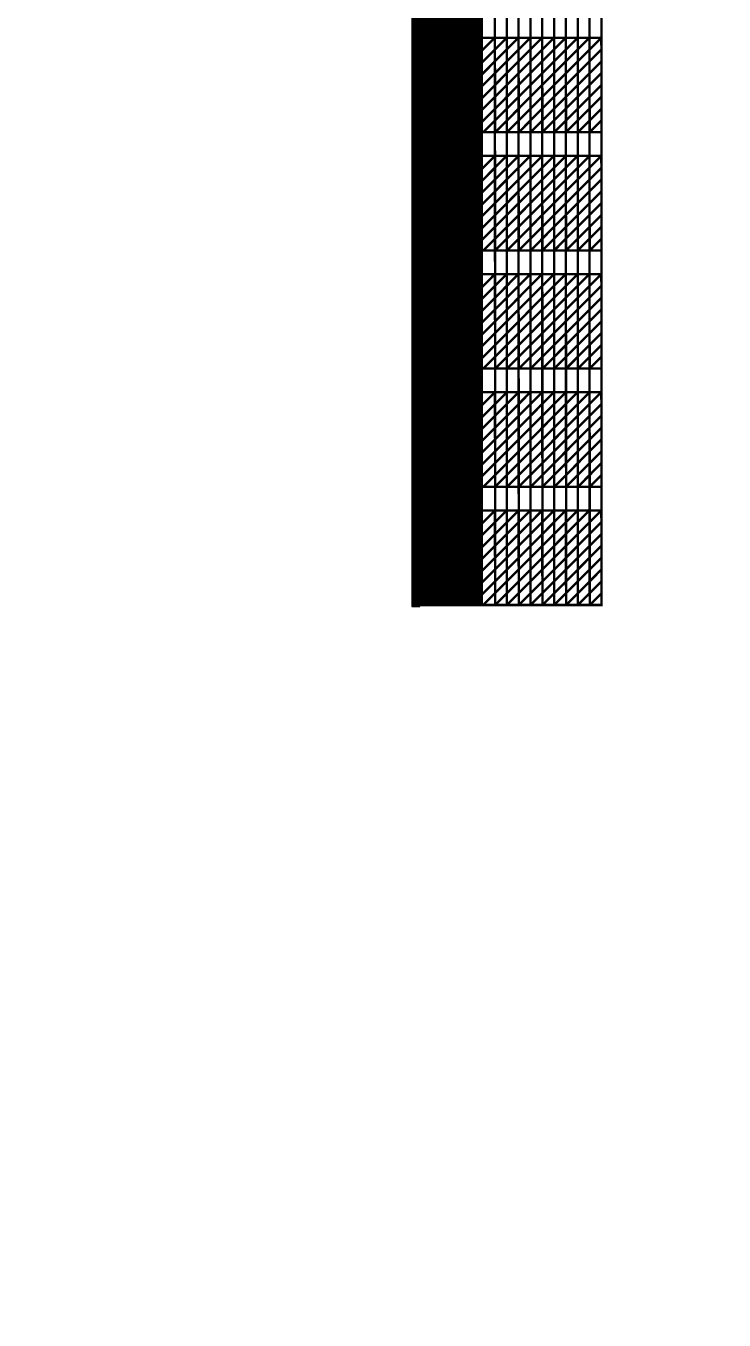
# Model space of a CAD drawing. Header units: millimetres. Extents: x -51 to 51, y -51 to 51.
# Drawn here: x 22.54 to 25.5, y -22.12 to -16.65 of the extents above; entities that cross this region are included whole.
import ezdxf

# ---------------------------------------------------------------- set-up
doc = ezdxf.new("R2010")
doc.units = ezdxf.units.MM
doc.linetypes.add('DASHED', pattern=[19.05, 12.7, -6.35])
for name, color, linetype in [('bottom_SU8', 5, 'Continuous'), ('metal', 43, 'Continuous'), ('Pt_pads', 1, 'Continuous'), ('reference', 18, 'DASHED')]:
    doc.layers.add(name, color=color, linetype=linetype)
doc.layers.add('top SU-8', color=3, linetype='Continuous', transparency=0.63)

msp = doc.modelspace()

# ---------------------------------------------------------------- linework, layer by layer
at = {"layer": 'bottom_SU8', "transparency": 33554544, "const_width": 1}
msp.add_lwpolyline([(-28.578, 24.8878, 0.187667), (-37.8518, -0.7933, 0.186827), (-27.3295, -26.1126, 0.184277), (-2.8594, -37.7245, 0.185083), (23.0094, -30.0775, 0.238565), (37.7593, 0.5371, 0.237346), (21.8297, 30.7311, 0.185761), (-4.5603, 37.5238, 0.186578)], format="xyb", close=True, dxfattribs=at)
at = {"layer": 'bottom_SU8', "transparency": 33554544}
for points, const_width in [([(24.3264, 5.9298), (24.3264, -19.1017)], 0.3), ([(24.5278, -19.0957), (24.5233, -3.1964)], 0.01), ([(24.5776, -19.0957), (24.5733, -3.1964)], 0.01), ([(24.6276, -19.0957), (24.6233, -3.1964)], 0.01), ([(24.6778, -19.0957), (24.6733, -3.1961)], 0.01), ([(24.7278, -19.0957), (24.7233, -3.1964)], 0.01), ([(24.7778, -19.0957), (24.7733, -3.1961)], 0.01), ([(24.8278, -19.0957), (24.8236, -3.1961)], 0.01), ([(24.8778, -19.0957), (24.8733, -3.1961)], 0.01), ([(24.9278, -19.0957), (24.9233, -3.1961)], 0.01), ([(24.9778, -19.0957), (24.9733, -3.1921)], 0.01), ([(24.4421, -16.7808), (24.527, -16.6957)], 0.01), ([(24.4423, -16.8307), (24.577, -16.6957)], 0.01), ([(24.4423, -16.8808), (24.627, -16.6957)], 0.01), ([(24.4423, -16.9309), (24.677, -16.6957)], 0.01), ([(24.4423, -16.981), (24.727, -16.6957)], 0.01), ([(24.4423, -17.0311), (24.777, -16.6957)], 0.01), ([(24.4423, -17.0812), (24.827, -16.6957)], 0.01), ([(24.4423, -16.6957), (24.9826, -16.6957)], 0.01), ([(24.4778, -17.0957), (24.877, -16.6957)], 0.01), ([(24.5278, -17.0957), (24.527, -16.6957)], 0.01), ([(24.5278, -17.0957), (24.927, -16.6957)], 0.01), ([(24.5778, -17.0957), (24.577, -16.6957)], 0.01), ([(24.5778, -17.0957), (24.977, -16.6957)], 0.01), ([(24.6278, -17.0957), (24.627, -16.6957)], 0.01), ([(24.6778, -17.0957), (24.677, -16.6957)], 0.01), ([(24.7278, -17.0957), (24.727, -16.6957)], 0.01), ([(24.7778, -17.0957), (24.777, -16.6957)], 0.01), ([(24.8278, -17.0957), (24.827, -16.6957)], 0.01), ([(24.8778, -17.0957), (24.877, -16.6957)], 0.01), ([(24.9278, -17.0957), (24.927, -16.6957)], 0.01), ([(24.9778, -17.0957), (24.977, -16.6957)], 0.01), ([(24.6278, -17.0957), (24.9771, -16.7457)], 0.01), ([(24.6778, -17.0957), (24.9772, -16.7957)], 0.01), ([(24.7278, -17.0957), (24.9773, -16.8457)], 0.01), ([(24.7778, -17.0957), (24.9774, -16.8957)], 0.01), ([(24.8278, -17.0957), (24.9775, -16.9457)], 0.01), ([(24.8778, -17.0957), (24.9776, -16.9957)], 0.01), ([(24.9278, -17.0957), (24.9777, -17.0457)], 0.01), ([(24.4423, -17.0957), (24.9827, -17.0957)], 0.01), ([(24.4421, -17.2808), (24.527, -17.1957)], 0.01), ([(24.4423, -17.3307), (24.577, -17.1957)], 0.01), ([(24.4423, -17.3808), (24.627, -17.1957)], 0.01), ([(24.4423, -17.4309), (24.677, -17.1957)], 0.01), ([(24.4423, -17.481), (24.727, -17.1957)], 0.01), ([(24.4423, -17.5311), (24.777, -17.1957)], 0.01), ([(24.4423, -17.5812), (24.827, -17.1957)], 0.01), ([(24.4423, -17.1957), (24.9826, -17.1957)], 0.01), ([(24.4778, -17.5957), (24.877, -17.1957)], 0.01), ([(24.5278, -17.5957), (24.527, -17.1957)], 0.01), ([(24.5278, -17.5957), (24.927, -17.1957)], 0.01), ([(24.5778, -17.5957), (24.577, -17.1957)], 0.01), ([(24.5778, -17.5957), (24.977, -17.1957)], 0.01), ([(24.6278, -17.5957), (24.627, -17.1957)], 0.01), ([(24.6778, -17.5957), (24.677, -17.1957)], 0.01), ([(24.7278, -17.5957), (24.727, -17.1957)], 0.01), ([(24.7778, -17.5957), (24.777, -17.1957)], 0.01), ([(24.8278, -17.5957), (24.827, -17.1957)], 0.01), ([(24.8778, -17.5957), (24.877, -17.1957)], 0.01), ([(24.9278, -17.5957), (24.927, -17.1957)], 0.01), ([(24.9778, -17.5957), (24.977, -17.1957)], 0.01), ([(24.6278, -17.5957), (24.9771, -17.2457)], 0.01), ([(24.6778, -17.5957), (24.9772, -17.2957)], 0.01), ([(24.7278, -17.5957), (24.9773, -17.3457)], 0.01), ([(24.7778, -17.5957), (24.9774, -17.3957)], 0.01), ([(24.8278, -17.5957), (24.9775, -17.4457)], 0.01), ([(24.8778, -17.5957), (24.9776, -17.4957)], 0.01), ([(24.9278, -17.5957), (24.9777, -17.5457)], 0.01), ([(24.4423, -17.5957), (24.9827, -17.5957)], 0.01), ([(24.4421, -17.7808), (24.527, -17.6957)], 0.01), ([(24.4423, -17.8307), (24.577, -17.6957)], 0.01), ([(24.4423, -17.8808), (24.627, -17.6957)], 0.01), ([(24.4423, -17.9309), (24.677, -17.6957)], 0.01), ([(24.4423, -17.981), (24.727, -17.6957)], 0.01), ([(24.4423, -18.0311), (24.777, -17.6957)], 0.01), ([(24.4423, -18.0812), (24.827, -17.6957)], 0.01), ([(24.4423, -17.6957), (24.9826, -17.6957)], 0.01), ([(24.4778, -18.0957), (24.877, -17.6957)], 0.01), ([(24.5278, -18.0957), (24.527, -17.6957)], 0.01), ([(24.5278, -18.0957), (24.927, -17.6957)], 0.01), ([(24.5778, -18.0957), (24.577, -17.6957)], 0.01), ([(24.5778, -18.0957), (24.977, -17.6957)], 0.01), ([(24.6278, -18.0957), (24.627, -17.6957)], 0.01), ([(24.6778, -18.0957), (24.677, -17.6957)], 0.01), ([(24.7278, -18.0957), (24.727, -17.6957)], 0.01), ([(24.7778, -18.0957), (24.777, -17.6957)], 0.01), ([(24.8278, -18.0957), (24.827, -17.6957)], 0.01), ([(24.8778, -18.0957), (24.877, -17.6957)], 0.01), ([(24.9278, -18.0957), (24.927, -17.6957)], 0.01), ([(24.9778, -18.0957), (24.977, -17.6957)], 0.01), ([(24.6278, -18.0957), (24.9771, -17.7457)], 0.01), ([(24.6778, -18.0957), (24.9772, -17.7957)], 0.01), ([(24.7278, -18.0957), (24.9773, -17.8457)], 0.01), ([(24.7778, -18.0957), (24.9774, -17.8957)], 0.01), ([(24.8278, -18.0957), (24.9775, -17.9457)], 0.01), ([(24.8778, -18.0957), (24.9776, -17.9957)], 0.01), ([(24.9278, -18.0957), (24.9777, -18.0457)], 0.01), ([(24.4423, -18.0957), (24.9827, -18.0957)], 0.01), ([(24.4421, -18.2808), (24.527, -18.1957)], 0.01), ([(24.4423, -18.3307), (24.577, -18.1957)], 0.01), ([(24.4423, -18.3808), (24.627, -18.1957)], 0.01), ([(24.4423, -18.4309), (24.677, -18.1957)], 0.01), ([(24.4423, -18.481), (24.727, -18.1957)], 0.01), ([(24.4423, -18.5311), (24.777, -18.1957)], 0.01), ([(24.4423, -18.5812), (24.827, -18.1957)], 0.01), ([(24.4423, -18.1957), (24.9826, -18.1957)], 0.01), ([(24.4778, -18.5957), (24.877, -18.1957)], 0.01), ([(24.5278, -18.5957), (24.527, -18.1957)], 0.01), ([(24.5278, -18.5957), (24.927, -18.1957)], 0.01), ([(24.5778, -18.5957), (24.577, -18.1957)], 0.01), ([(24.5778, -18.5957), (24.977, -18.1957)], 0.01), ([(24.6278, -18.5957), (24.627, -18.1957)], 0.01), ([(24.6778, -18.5957), (24.677, -18.1957)], 0.01), ([(24.7278, -18.5957), (24.727, -18.1957)], 0.01), ([(24.7778, -18.5957), (24.777, -18.1957)], 0.01), ([(24.8278, -18.5957), (24.827, -18.1957)], 0.01), ([(24.8778, -18.5957), (24.877, -18.1957)], 0.01), ([(24.9278, -18.5957), (24.927, -18.1957)], 0.01), ([(24.9778, -18.5957), (24.977, -18.1957)], 0.01), ([(24.6278, -18.5957), (24.9771, -18.2457)], 0.01), ([(24.6778, -18.5957), (24.9772, -18.2957)], 0.01), ([(24.7278, -18.5957), (24.9773, -18.3457)], 0.01), ([(24.7778, -18.5957), (24.9774, -18.3957)], 0.01), ([(24.8278, -18.5957), (24.9775, -18.4457)], 0.01), ([(24.8778, -18.5957), (24.9776, -18.4957)], 0.01), ([(24.9278, -18.5957), (24.9777, -18.5457)], 0.01), ([(24.4423, -18.5957), (24.9827, -18.5957)], 0.01), ([(24.4421, -18.7808), (24.527, -18.6957)], 0.01), ([(24.4423, -18.8307), (24.577, -18.6957)], 0.01), ([(24.4423, -18.8808), (24.627, -18.6957)], 0.01), ([(24.4423, -18.9309), (24.677, -18.6957)], 0.01), ([(24.4423, -18.981), (24.727, -18.6957)], 0.01), ([(24.4423, -19.0311), (24.777, -18.6957)], 0.01), ([(24.4423, -19.0812), (24.827, -18.6957)], 0.01), ([(24.4423, -18.6957), (24.9826, -18.6957)], 0.01), ([(24.4778, -19.0957), (24.877, -18.6957)], 0.01), ([(24.5278, -19.0957), (24.527, -18.6957)], 0.01), ([(24.5278, -19.0957), (24.927, -18.6957)], 0.01), ([(24.5778, -19.0957), (24.577, -18.6957)], 0.01), ([(24.5778, -19.0957), (24.977, -18.6957)], 0.01), ([(24.6278, -19.0957), (24.627, -18.6957)], 0.01), ([(24.6778, -19.0957), (24.677, -18.6957)], 0.01), ([(24.7278, -19.0957), (24.727, -18.6957)], 0.01), ([(24.7778, -19.0957), (24.777, -18.6957)], 0.01), ([(24.8278, -19.0957), (24.827, -18.6957)], 0.01), ([(24.8778, -19.0957), (24.877, -18.6957)], 0.01), ([(24.9278, -19.0957), (24.927, -18.6957)], 0.01), ([(24.9778, -19.0957), (24.977, -18.6957)], 0.01), ([(24.6278, -19.0957), (24.9771, -18.7457)], 0.01), ([(24.6778, -19.0957), (24.9772, -18.7957)], 0.01), ([(24.7278, -19.0957), (24.9773, -18.8457)], 0.01), ([(24.7778, -19.0957), (24.9774, -18.8957)], 0.01), ([(24.8278, -19.0957), (24.9775, -18.9457)], 0.01), ([(24.8778, -19.0957), (24.9776, -18.9957)], 0.01), ([(24.9278, -19.0957), (24.9777, -19.0457)], 0.01), ([(24.4423, -19.0957), (24.9827, -19.0957)], 0.01)]:
    msp.add_lwpolyline(points, dxfattribs=dict(at, const_width=const_width))
at = {"layer": 'metal', "transparency": 33554544, "const_width": 1}
msp.add_lwpolyline([(-28.578, 24.8878, 0.187667), (-37.8518, -0.7933, 0.186827), (-27.3295, -26.1126, 0.184277), (-2.8594, -37.7245, 0.185083), (23.0094, -30.0775, 0.238565), (37.7593, 0.5371, 0.237346), (21.8297, 30.7311, 0.185761), (-4.5603, 37.5238, 0.186578)], format="xyb", close=True, dxfattribs=at)
at = {"layer": 'metal', "transparency": 33554544}
for points, const_width in [([(24.2204, -17.0957), (24.2204, 7.0554)], 0.004), ([(24.2024, -18.0957), (24.2024, 6.4565)], 0.004), ([(24.2114, -17.5957), (24.2114, 6.4576)], 0.004), ([(24.1844, -19.0957), (24.1844, 5.8889)], 0.004), ([(24.1934, -18.5957), (24.1934, 5.8943)], 0.004), ([(24.4676, -16.8054), (24.577, -16.6957)], 0.006), ([(24.4676, -16.8554), (24.627, -16.6957)], 0.006), ([(24.4676, -16.9055), (24.677, -16.6957)], 0.006), ([(24.4676, -17.0558), (24.827, -16.6957)], 0.006), ([(24.4676, -16.6957), (24.98, -16.6957)], 0.006), ([(24.4677, -16.9556), (24.727, -16.6957)], 0.006), ([(24.4677, -17.0056), (24.777, -16.6957)], 0.006), ([(24.4677, -16.7551), (24.527, -16.6957)], 0.006), ([(24.4778, -17.0957), (24.877, -16.6957)], 0.006), ([(24.5278, -17.0957), (24.527, -16.6957)], 0.006), ([(24.5278, -17.0957), (24.927, -16.6957)], 0.006), ([(24.5778, -17.0957), (24.577, -16.6957)], 0.006), ([(24.5778, -17.0957), (24.977, -16.6957)], 0.006), ([(24.6278, -17.0957), (24.627, -16.6957)], 0.006), ([(24.6778, -17.0957), (24.677, -16.6957)], 0.006), ([(24.7278, -17.0957), (24.727, -16.6957)], 0.006), ([(24.7778, -17.0957), (24.777, -16.6957)], 0.006), ([(24.8278, -17.0957), (24.827, -16.6957)], 0.006), ([(24.8778, -17.0957), (24.877, -16.6957)], 0.006), ([(24.9278, -17.0957), (24.927, -16.6957)], 0.006), ([(24.9778, -17.0957), (24.977, -16.6957)], 0.006), ([(24.6278, -17.0957), (24.9771, -16.7457)], 0.006), ([(24.6778, -17.0957), (24.9772, -16.7957)], 0.006), ([(24.7278, -17.0957), (24.9773, -16.8457)], 0.006), ([(24.7778, -17.0957), (24.9774, -16.8957)], 0.006), ([(24.8278, -17.0957), (24.9775, -16.9457)], 0.006), ([(24.8778, -17.0957), (24.9776, -16.9957)], 0.006), ([(24.9278, -17.0957), (24.9777, -17.0457)], 0.006), ([(24.4655, -17.0957), (24.9803, -17.0957)], 0.006), ([(24.4676, -17.3054), (24.577, -17.1957)], 0.006), ([(24.4676, -17.3554), (24.627, -17.1957)], 0.006), ([(24.4676, -17.4055), (24.677, -17.1957)], 0.006), ([(24.4676, -17.5558), (24.827, -17.1957)], 0.006), ([(24.4676, -17.1957), (24.98, -17.1957)], 0.006), ([(24.4677, -17.4556), (24.727, -17.1957)], 0.006), ([(24.4677, -17.5056), (24.777, -17.1957)], 0.006), ([(24.4677, -17.2551), (24.527, -17.1957)], 0.006), ([(24.4778, -17.5957), (24.877, -17.1957)], 0.006), ([(24.5278, -17.5957), (24.527, -17.1957)], 0.006), ([(24.5278, -17.5957), (24.927, -17.1957)], 0.006), ([(24.5778, -17.5957), (24.577, -17.1957)], 0.006), ([(24.5778, -17.5957), (24.977, -17.1957)], 0.006), ([(24.6278, -17.5957), (24.627, -17.1957)], 0.006), ([(24.6778, -17.5957), (24.677, -17.1957)], 0.006), ([(24.7278, -17.5957), (24.727, -17.1957)], 0.006), ([(24.7778, -17.5957), (24.777, -17.1957)], 0.006), ([(24.8278, -17.5957), (24.827, -17.1957)], 0.006), ([(24.8778, -17.5957), (24.877, -17.1957)], 0.006), ([(24.9278, -17.5957), (24.927, -17.1957)], 0.006), ([(24.9778, -17.5957), (24.977, -17.1957)], 0.006), ([(24.6278, -17.5957), (24.9771, -17.2457)], 0.006), ([(24.6778, -17.5957), (24.9772, -17.2957)], 0.006), ([(24.7278, -17.5957), (24.9773, -17.3457)], 0.006), ([(24.7778, -17.5957), (24.9774, -17.3957)], 0.006), ([(24.8278, -17.5957), (24.9775, -17.4457)], 0.006), ([(24.8778, -17.5957), (24.9776, -17.4957)], 0.006), ([(24.9278, -17.5957), (24.9777, -17.5457)], 0.006), ([(24.4655, -17.5957), (24.9803, -17.5957)], 0.006), ([(24.4676, -17.8054), (24.577, -17.6957)], 0.006), ([(24.4676, -17.8554), (24.627, -17.6957)], 0.006), ([(24.4676, -17.9055), (24.677, -17.6957)], 0.006), ([(24.4676, -18.0558), (24.827, -17.6957)], 0.006), ([(24.4676, -17.6957), (24.98, -17.6957)], 0.006), ([(24.4677, -17.9556), (24.727, -17.6957)], 0.006), ([(24.4677, -18.0056), (24.777, -17.6957)], 0.006), ([(24.4677, -17.7551), (24.527, -17.6957)], 0.006), ([(24.4778, -18.0957), (24.877, -17.6957)], 0.006), ([(24.5278, -18.0957), (24.527, -17.6957)], 0.006), ([(24.5278, -18.0957), (24.927, -17.6957)], 0.006), ([(24.5778, -18.0957), (24.577, -17.6957)], 0.006), ([(24.5778, -18.0957), (24.977, -17.6957)], 0.006), ([(24.6278, -18.0957), (24.627, -17.6957)], 0.006), ([(24.6778, -18.0957), (24.677, -17.6957)], 0.006), ([(24.7278, -18.0957), (24.727, -17.6957)], 0.006), ([(24.7778, -18.0957), (24.777, -17.6957)], 0.006), ([(24.8278, -18.0957), (24.827, -17.6957)], 0.006), ([(24.8778, -18.0957), (24.877, -17.6957)], 0.006), ([(24.9278, -18.0957), (24.927, -17.6957)], 0.006), ([(24.9778, -18.0957), (24.977, -17.6957)], 0.006), ([(24.6278, -18.0957), (24.9771, -17.7457)], 0.006), ([(24.6778, -18.0957), (24.9772, -17.7957)], 0.006), ([(24.7278, -18.0957), (24.9773, -17.8457)], 0.006), ([(24.7778, -18.0957), (24.9774, -17.8957)], 0.006), ([(24.8278, -18.0957), (24.9775, -17.9457)], 0.006), ([(24.8778, -18.0957), (24.9776, -17.9957)], 0.006), ([(24.9278, -18.0957), (24.9777, -18.0457)], 0.006), ([(24.4655, -18.0957), (24.9803, -18.0957)], 0.006), ([(24.4676, -18.3054), (24.577, -18.1957)], 0.006), ([(24.4676, -18.3554), (24.627, -18.1957)], 0.006), ([(24.4676, -18.4055), (24.677, -18.1957)], 0.006), ([(24.4676, -18.5558), (24.827, -18.1957)], 0.006), ([(24.4676, -18.1957), (24.98, -18.1957)], 0.006), ([(24.4677, -18.4556), (24.727, -18.1957)], 0.006), ([(24.4677, -18.5056), (24.777, -18.1957)], 0.006), ([(24.4677, -18.2551), (24.527, -18.1957)], 0.006), ([(24.4778, -18.5957), (24.877, -18.1957)], 0.006), ([(24.5278, -18.5957), (24.527, -18.1957)], 0.006), ([(24.5278, -18.5957), (24.927, -18.1957)], 0.006), ([(24.5778, -18.5957), (24.577, -18.1957)], 0.006), ([(24.5778, -18.5957), (24.977, -18.1957)], 0.006), ([(24.6278, -18.5957), (24.627, -18.1957)], 0.006), ([(24.6778, -18.5957), (24.677, -18.1957)], 0.006), ([(24.7278, -18.5957), (24.727, -18.1957)], 0.006), ([(24.7778, -18.5957), (24.777, -18.1957)], 0.006), ([(24.8278, -18.5957), (24.827, -18.1957)], 0.006), ([(24.8778, -18.5957), (24.877, -18.1957)], 0.006), ([(24.9278, -18.5957), (24.927, -18.1957)], 0.006), ([(24.9778, -18.5957), (24.977, -18.1957)], 0.006), ([(24.6278, -18.5957), (24.9771, -18.2457)], 0.006), ([(24.6778, -18.5957), (24.9772, -18.2957)], 0.006), ([(24.7278, -18.5957), (24.9773, -18.3457)], 0.006), ([(24.7778, -18.5957), (24.9774, -18.3957)], 0.006), ([(24.8278, -18.5957), (24.9775, -18.4457)], 0.006), ([(24.8778, -18.5957), (24.9776, -18.4957)], 0.006), ([(24.9278, -18.5957), (24.9777, -18.5457)], 0.006), ([(24.4655, -18.5957), (24.9803, -18.5957)], 0.006), ([(24.4676, -18.8054), (24.577, -18.6957)], 0.006), ([(24.4676, -18.8554), (24.627, -18.6957)], 0.006), ([(24.4676, -18.9055), (24.677, -18.6957)], 0.006), ([(24.4676, -19.0558), (24.827, -18.6957)], 0.006), ([(24.4676, -18.6957), (24.98, -18.6957)], 0.006), ([(24.4677, -18.9556), (24.727, -18.6957)], 0.006), ([(24.4677, -19.0056), (24.777, -18.6957)], 0.006), ([(24.4677, -18.7551), (24.527, -18.6957)], 0.006), ([(24.4778, -19.0957), (24.877, -18.6957)], 0.006), ([(24.5278, -19.0957), (24.527, -18.6957)], 0.006), ([(24.5278, -19.0957), (24.927, -18.6957)], 0.006), ([(24.5778, -19.0957), (24.577, -18.6957)], 0.006), ([(24.5778, -19.0957), (24.977, -18.6957)], 0.006), ([(24.6278, -19.0957), (24.627, -18.6957)], 0.006), ([(24.6778, -19.0957), (24.677, -18.6957)], 0.006), ([(24.7278, -19.0957), (24.727, -18.6957)], 0.006), ([(24.7778, -19.0957), (24.777, -18.6957)], 0.006), ([(24.8278, -19.0957), (24.827, -18.6957)], 0.006), ([(24.8778, -19.0957), (24.877, -18.6957)], 0.006), ([(24.9278, -19.0957), (24.927, -18.6957)], 0.006), ([(24.9778, -19.0957), (24.977, -18.6957)], 0.006), ([(24.6278, -19.0957), (24.9771, -18.7457)], 0.006), ([(24.6778, -19.0957), (24.9772, -18.7957)], 0.006), ([(24.7278, -19.0957), (24.9773, -18.8457)], 0.006), ([(24.7778, -19.0957), (24.9774, -18.8957)], 0.006), ([(24.8278, -19.0957), (24.9775, -18.9457)], 0.006), ([(24.8778, -19.0957), (24.9776, -18.9957)], 0.006), ([(24.9278, -19.0957), (24.9777, -19.0457)], 0.006), ([(24.4655, -19.0957), (24.9803, -19.0957)], 0.006)]:
    msp.add_lwpolyline(points, dxfattribs=dict(at, const_width=const_width))
for points in [[(24.2204, -16.6957), (24.4728, -16.6957), (24.4728, -17.0957), (24.2204, -17.0957)], [(24.2114, -17.1957), (24.4728, -17.1957), (24.4728, -17.5957), (24.2114, -17.5957)], [(24.2024, -17.6957), (24.4728, -17.6957), (24.4728, -18.0957), (24.2024, -18.0957)], [(24.1934, -18.1957), (24.4728, -18.1957), (24.4728, -18.5957), (24.1934, -18.5957)], [(24.1844, -18.6957), (24.4728, -18.6957), (24.4728, -19.0957), (24.1844, -19.0957)]]:
    msp.add_lwpolyline(points, close=True, dxfattribs=at)
at = {"layer": 'Pt_pads', "transparency": 33554544, "const_width": 1}
msp.add_lwpolyline([(-28.578, 24.8878, 0.187667), (-37.8518, -0.7933, 0.186827), (-27.3295, -26.1126, 0.184277), (-2.8594, -37.7245, 0.185083), (23.0094, -30.0775, 0.238565), (37.7593, 0.5371, 0.237346), (21.8297, 30.7311, 0.185761), (-4.5603, 37.5238, 0.186578)], format="xyb", close=True, dxfattribs=at)
at = {"layer": 'reference'}
msp.add_circle((0, 0), 38.1, dxfattribs=at)
at = {"layer": 'top SU-8', "transparency": 33554544, "const_width": 1}
msp.add_lwpolyline([(-28.578, 24.8878, 0.187667), (-37.8518, -0.7933, 0.186827), (-27.3295, -26.1126, 0.184277), (-2.8594, -37.7245, 0.185083), (23.0094, -30.0775, 0.238565), (37.7593, 0.5371, 0.237346), (21.8297, 30.7311, 0.185761), (-4.5603, 37.5238, 0.186578)], format="xyb", close=True, dxfattribs=at)
at = {"layer": 'top SU-8', "transparency": 33554544}
msp.add_lwpolyline([(24.4763, -3.1692), (24.1764, -3.1692), (24.1762, -19.1018), (24.2093, -19.1018)], close=True, dxfattribs=at)

doc.saveas('drawing.dxf')
